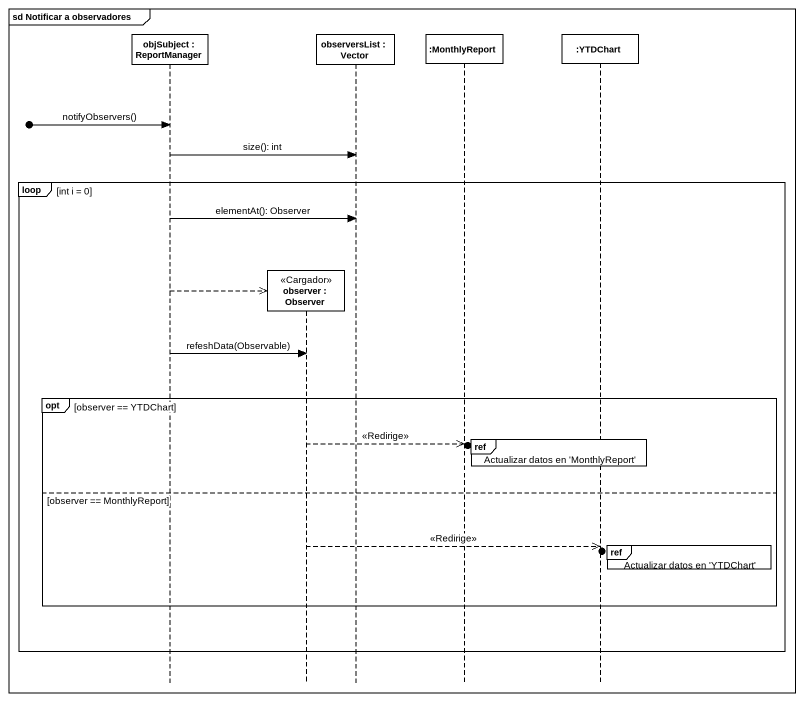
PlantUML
@startuml
mainframe sd Notificar a observadores
hide footbox
participant "objSubject : ReportManager" as objSubject
participant "observer : Observer" as observer <<Cargador>>
participant "observersList : Vector" as observersList
participant ":MonthlyReport" as MonthlyReport
participant ":YTDChart" as YTDChart

[o-> objSubject : notifyObservers()
objSubject -> observersList : size(): int
loop int i = 0
  objSubject -> observersList : elementAt(): Observer
  objSubject -->> observer **
  objSubject -> observer : refeshData(Observable)
  opt observer == YTDChart
    ref over YTDChart : Actualizar datos en 'MonthlyReport'
    observer -->> MonthlyReport : <<Redirige>>
  else observer == MonthlyReport
    ref over YTDChart : Actualizar datos en 'YTDChart'
    observer -->> YTDChart : <<Redirige>>
  end
end
@enduml
